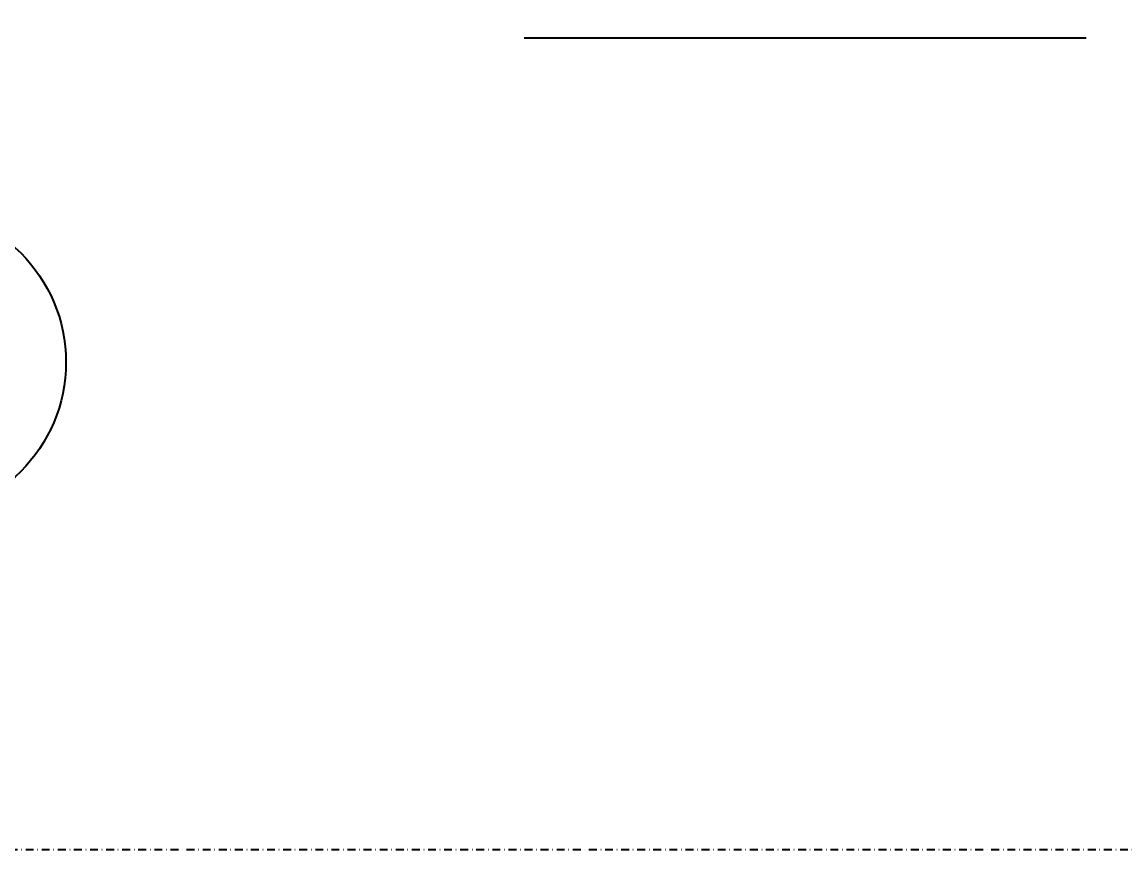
# Model space of a CAD drawing. Header units: centimetres. Extents: x -20963 to 233486, y -95276 to 159172.
# Drawn here: x 106058.5 to 106408.1, y 31353.4 to 31615.8 of the extents above; entities that cross this region are included whole.
import ezdxf
from ezdxf.enums import TextEntityAlignment as Align

# ---------------------------------------------------------------- set-up
doc = ezdxf.new("R2010")
doc.units = ezdxf.units.CM
doc.header["$LTSCALE"] = 10
doc.header["$MEASUREMENT"] = 0
doc.linetypes.add('DASHDOT2', pattern=[0.5, 0.25, -0.125, 0, -0.125])
for name, color, linetype in [('151203_base_aks$0$A-Akslar', 7, 'Continuous'), ('A-MA-DEMISE LINE', 10, 'DASHDOT2'), ('LP-DIMENSION_INT_100', 51, 'Continuous')]:
    doc.layers.add(name, color=color, linetype=linetype)
doc.styles.add('151203_base_aks$0$14.022_TASIYICI_+36.80$0$A_Genel', font='GOTHIC.TTF')

# ---------------------------------------------------------------- blocks, each defined once
blk = doc.blocks.new('PLAN')
at = {"layer": 'A-MA-DEMISE LINE', "color": 4, "elevation": 0}
blk.add_lwpolyline([(100313.3, 33129.95), (103312.12, 33129.95), (103312.12, 31353.36), (100313.3, 31353.36)], close=True, dxfattribs=at)
blk = doc.blocks.new('151203_base_aks$0$14.022_TASIYICI_+36.80$0$AKS BALONU')
at = {"color": 14}
blk.add_circle((0, 0), 35, dxfattribs=at)
at = {"layer": '151203_base_aks$0$A-Akslar', "color": 14, "style": '151203_base_aks$0$14.022_TASIYICI_+36.80$0$A_Genel'}
blk.add_attdef('AKSNO', text='', height=30, dxfattribs=at).set_placement((0, 0), align=Align.MIDDLE_CENTER)

msp = doc.modelspace()

# ---------------------------------------------------------------- linework, layer by layer
at = {"layer": 'LP-DIMENSION_INT_100', "color": 2}
msp.add_lwpolyline([(106395.81, 31610.61), (106217.67, 31610.61)], dxfattribs=at)

# ---------------------------------------------------------------- block references
at = {"layer": '151203_base_aks$0$A-Akslar', "ltscale": 2}
ref = msp.add_blockref('151203_base_aks$0$14.022_TASIYICI_+36.80$0$AKS BALONU', (106023.46, 31507.93), dxfattribs=dict(at, xscale=1.39999999999999, yscale=1.39999999999999, zscale=1.39999999999999))
ref.add_attrib('AKSNO', 'C', dxfattribs={"height": 42, "rotation": 360, "style": '151203_base_aks$0$14.022_TASIYICI_+36.80$0$A_Genel'}).set_placement((106023.46, 31507.93), align=Align.MIDDLE_CENTER)
at = {"layer": 'LP-DIMENSION_INT_100', "color": 2}
msp.add_blockref('PLAN', (4076.07, 0), dxfattribs=at)

doc.saveas('drawing.dxf')
